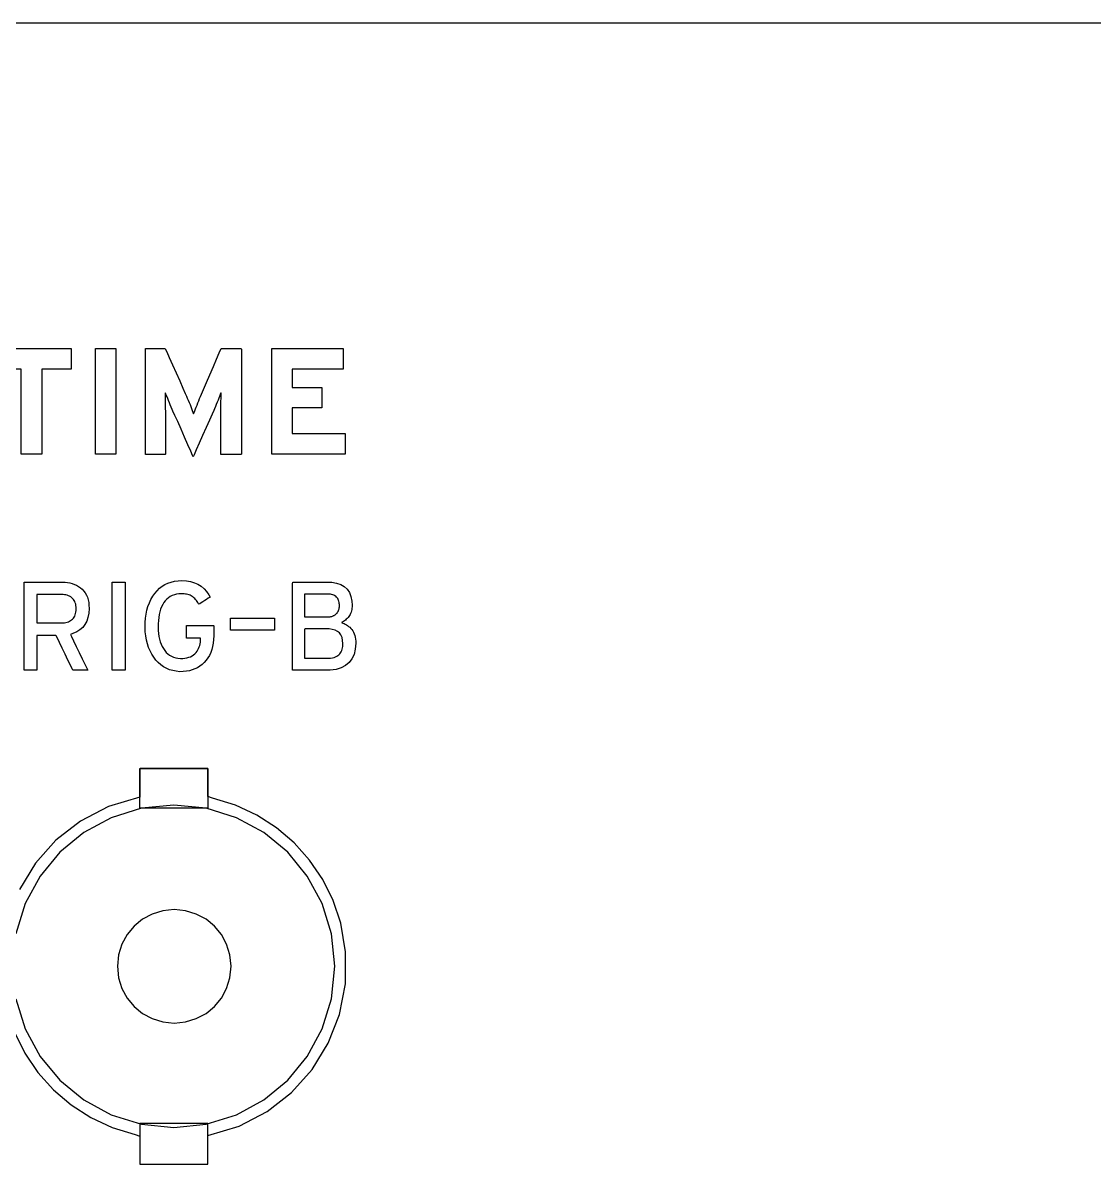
# Model space of a CAD drawing. Extents: x 1 to 47.7, y 0.2 to 35.
# Drawn here: x 37.63 to 38.81, y 13.858 to 15.115 of the extents above; entities that cross this region are included whole.
import ezdxf

# ---------------------------------------------------------------- set-up
doc = ezdxf.new("R2010")
doc.units = 0
doc.header["$MEASUREMENT"] = 0
doc.layers.add('7_0_____DWG', color=7, linetype='CONTINUOUS')

msp = doc.modelspace()

# ---------------------------------------------------------------- linework, layer by layer
at = {"layer": '7_0_____DWG'}
for points in [[(37.57, 15.1152), (37.7585, 15.1152), (37.9455, 15.1152), (38.1308, 15.1152), (38.3143, 15.1152), (38.496, 15.1152), (38.6757, 15.1152), (38.8534, 15.1152)], [(37.6505, 14.7337), (37.6505, 14.64), (37.6279, 14.64), (37.6279, 14.7337), (37.5955, 14.7337), (37.5955, 14.7566), (37.683, 14.7566), (37.683, 14.7337), (37.6505, 14.7337)], [(37.7096, 14.64), (37.7096, 14.7566), (37.7322, 14.7566), (37.7322, 14.64), (37.7096, 14.64)], [(37.9038, 14.64), (37.9038, 14.7566), (37.9824, 14.7566), (37.9824, 14.7338), (37.9264, 14.7338), (37.9264, 14.7136), (37.9589, 14.7136), (37.9589, 14.691), (37.9264, 14.691), (37.9264, 14.6628), (37.9847, 14.6628), (37.9847, 14.64), (37.9038, 14.64)], [(37.7281, 14.4021), (37.7281, 14.4993), (37.7422, 14.4993), (37.7422, 14.4021), (37.7281, 14.4021)], [(37.8583, 14.4463), (37.8583, 14.4596), (37.9068, 14.4596), (37.9068, 14.4463), (37.8583, 14.4463)], [(37.6204, 14.0035), (37.6319, 13.9803), (37.6463, 13.959), (37.6634, 13.94), (37.6829, 13.9235), (37.7045, 13.9096), (37.728, 13.8987), (37.7532, 13.891), (37.7584, 13.8891), (37.7584, 13.8863), (37.7584, 13.882), (37.7584, 13.8768), (37.7584, 13.8713), (37.7584, 13.8661), (37.7584, 13.8618), (37.7584, 13.859), (37.7585, 13.8582), (37.7623, 13.8582), (37.7706, 13.8582), (37.7818, 13.8582), (37.7946, 13.8582), (37.8075, 13.8582), (37.8192, 13.8582), (37.8281, 13.8582), (37.833, 13.8582), (37.8335, 13.8586), (37.8335, 13.8611), (37.8335, 13.8651), (37.8335, 13.8702), (37.8335, 13.8757), (37.8335, 13.881), (37.8335, 13.8855), (37.8335, 13.8887), (37.8335, 13.8899), (37.8678, 13.9002), (37.8987, 13.9162), (37.9257, 13.9373), (37.9483, 13.9626), (37.9661, 13.9915), (37.9785, 14.0231), (37.985, 14.0569), (37.9852, 14.092), (37.9798, 14.1238), (37.9714, 14.1487), (37.9599, 14.1719), (37.9455, 14.1931), (37.9284, 14.2122), (37.909, 14.2287), (37.8873, 14.2426), (37.8638, 14.2535), (37.8387, 14.2612), (37.8335, 14.2631), (37.8335, 14.2659), (37.8335, 14.2702), (37.8335, 14.2754), (37.8335, 14.2809), (37.8335, 14.2861), (37.8335, 14.2904), (37.8335, 14.2932), (37.8334, 14.294), (37.8295, 14.294), (37.8212, 14.294), (37.81, 14.294), (37.7972, 14.294), (37.7843, 14.294), (37.7726, 14.294), (37.7637, 14.294), (37.7588, 14.294), (37.7584, 14.2935), (37.7584, 14.2911), (37.7584, 14.2871), (37.7584, 14.282), (37.7584, 14.2765), (37.7584, 14.2712), (37.7584, 14.2666), (37.7584, 14.2635), (37.7584, 14.2623), (37.724, 14.252), (37.6931, 14.2359), (37.6661, 14.2149), (37.6435, 14.1896), (37.6258, 14.1607)], [(37.7584, 14.294), (37.8335, 14.294), (37.8335, 14.2502), (37.7584, 14.2502), (37.7584, 14.294)], [(37.6221, 14.0404), (37.6324, 14.0071), (37.6488, 13.9769), (37.6704, 13.9506), (37.6967, 13.9289), (37.7268, 13.9125), (37.7602, 13.9021), (37.7959, 13.8985), (37.8317, 13.9021), (37.865, 13.9125), (37.8951, 13.9289), (37.9214, 13.9506), (37.943, 13.9769), (37.9594, 14.0071), (37.9697, 14.0404), (37.9733, 14.0763), (37.9697, 14.112), (37.9594, 14.1453), (37.943, 14.1754), (37.9214, 14.2017), (37.8951, 14.2233), (37.865, 14.2397), (37.8317, 14.2501), (37.7959, 14.2537), (37.7602, 14.2501), (37.7268, 14.2397), (37.6967, 14.2233), (37.6704, 14.2017), (37.6488, 14.1754), (37.6324, 14.1453), (37.6221, 14.112)], [(37.8335, 14.2502), (37.7584, 14.2502)], [(37.8335, 13.903), (37.7584, 13.903)], [(37.8335, 13.903), (37.7584, 13.903)], [(37.7584, 13.8582), (37.8335, 13.8582), (37.8335, 13.903), (37.7584, 13.903), (37.7584, 13.8582)]]:
    msp.add_lwpolyline(points, dxfattribs=at)
for points in [[(37.8478, 14.6399), (37.8478, 14.6414), (37.8478, 14.6456), (37.8478, 14.6515), (37.8478, 14.6585), (37.8478, 14.6658), (37.8478, 14.6726), (37.8478, 14.6782), (37.8478, 14.6818), (37.8478, 14.6835), (37.8478, 14.6866), (37.8478, 14.6897), (37.8479, 14.6928), (37.8479, 14.6958), (37.8479, 14.6987), (37.848, 14.7015), (37.848, 14.7043), (37.8481, 14.707), (37.8478, 14.7077), (37.8471, 14.7058), (37.8464, 14.7038), (37.8455, 14.7017), (37.8447, 14.6996), (37.8437, 14.6973), (37.8427, 14.695), (37.8417, 14.6925), (37.8406, 14.69), (37.8399, 14.6883), (37.8381, 14.6842), (37.8352, 14.6777), (37.8316, 14.6695), (37.8277, 14.6607), (37.8239, 14.6522), (37.8206, 14.6448), (37.8183, 14.6396), (37.8173, 14.6373), (37.8166, 14.6388), (37.8146, 14.6435), (37.8115, 14.6504), (37.8078, 14.6588), (37.8039, 14.6676), (37.8002, 14.676), (37.7971, 14.6829), (37.795, 14.6876), (37.7942, 14.6894), (37.7931, 14.692), (37.7921, 14.6944), (37.7911, 14.6968), (37.7902, 14.6991), (37.7893, 14.7013), (37.7885, 14.7033), (37.7877, 14.7053), (37.7869, 14.7073), (37.7864, 14.7076), (37.7865, 14.7049), (37.7865, 14.7021), (37.7865, 14.6993), (37.7865, 14.6964), (37.7866, 14.6935), (37.7866, 14.6904), (37.7867, 14.6873), (37.7867, 14.6842), (37.7868, 14.6822), (37.7868, 14.6792), (37.7868, 14.674), (37.7868, 14.6673), (37.7868, 14.6601), (37.7868, 14.653), (37.7868, 14.6468), (37.7868, 14.6422), (37.7868, 14.64), (37.7863, 14.6399), (37.7844, 14.6399), (37.7815, 14.6399), (37.778, 14.6399), (37.7743, 14.6399), (37.7706, 14.6399), (37.7676, 14.6399), (37.7655, 14.6399), (37.7647, 14.6399), (37.7647, 14.6441), (37.7647, 14.6553), (37.7647, 14.6715), (37.7647, 14.6905), (37.7647, 14.7104), (37.7647, 14.7289), (37.7647, 14.7442), (37.7647, 14.754), (37.7647, 14.7566), (37.7658, 14.7566), (37.7681, 14.7566), (37.7713, 14.7566), (37.7749, 14.7566), (37.7786, 14.7566), (37.782, 14.7566), (37.7846, 14.7566), (37.7862, 14.7566), (37.7866, 14.7562), (37.7882, 14.7528), (37.7909, 14.7466), (37.7945, 14.7386), (37.7985, 14.7297), (37.8024, 14.7208), (37.8059, 14.713), (37.8086, 14.707), (37.8099, 14.704), (37.8108, 14.702), (37.8118, 14.6995), (37.8129, 14.6971), (37.8138, 14.6948), (37.8147, 14.6925), (37.8155, 14.6904), (37.8163, 14.6883), (37.817, 14.6864), (37.8177, 14.6845), (37.8183, 14.6859), (37.819, 14.6879), (37.8198, 14.6899), (37.8206, 14.692), (37.8215, 14.6943), (37.8224, 14.6966), (37.8234, 14.699), (37.8244, 14.7015), (37.8254, 14.7038), (37.8263, 14.7061), (37.8287, 14.7114), (37.8319, 14.719), (37.8357, 14.7277), (37.8395, 14.7366), (37.8431, 14.7449), (37.846, 14.7516), (37.8478, 14.7557), (37.8482, 14.7566), (37.8495, 14.7566), (37.852, 14.7566), (37.8553, 14.7566), (37.8591, 14.7566), (37.8628, 14.7566), (37.8662, 14.7566), (37.8688, 14.7566), (37.8703, 14.7566), (37.8704, 14.7553), (37.8704, 14.7469), (37.8704, 14.7327), (37.8704, 14.7147), (37.8704, 14.6949), (37.8704, 14.6755), (37.8704, 14.6586), (37.8704, 14.6461), (37.8704, 14.6401), (37.8699, 14.6399), (37.868, 14.6399), (37.8651, 14.6399), (37.8615, 14.6399), (37.8576, 14.6399), (37.8539, 14.6399), (37.8508, 14.6399), (37.8486, 14.6399)], [(37.7027, 14.4703), (37.7023, 14.4651), (37.7014, 14.4604), (37.7, 14.4563), (37.698, 14.4526), (37.6956, 14.4494), (37.6925, 14.4467), (37.689, 14.4444), (37.6849, 14.4427), (37.6821, 14.4417), (37.6833, 14.4392), (37.6855, 14.4346), (37.6884, 14.4285), (37.6917, 14.4217), (37.695, 14.4149), (37.6979, 14.409), (37.7001, 14.4045), (37.7011, 14.4023), (37.7009, 14.4021), (37.6995, 14.4021), (37.6973, 14.4021), (37.6947, 14.4021), (37.6919, 14.4021), (37.6892, 14.4021), (37.6869, 14.4021), (37.6854, 14.4021), (37.6849, 14.4022), (37.6841, 14.4038), (37.6821, 14.4078), (37.6794, 14.4134), (37.6763, 14.4199), (37.6731, 14.4265), (37.6702, 14.4326), (37.6678, 14.4374), (37.6665, 14.4402), (37.6661, 14.4406), (37.6646, 14.4406), (37.6621, 14.4406), (37.6588, 14.4406), (37.6551, 14.4406), (37.6515, 14.4406), (37.6484, 14.4406), (37.6461, 14.4406), (37.645, 14.4406), (37.645, 14.4396), (37.645, 14.4362), (37.645, 14.431), (37.645, 14.4247), (37.645, 14.4181), (37.645, 14.4118), (37.645, 14.4065), (37.645, 14.4031), (37.645, 14.4021), (37.6443, 14.4021), (37.6428, 14.4021), (37.6407, 14.4021), (37.6384, 14.4021), (37.636, 14.4021), (37.6339, 14.4021), (37.6322, 14.4021), (37.6313, 14.4021), (37.6312, 14.4033), (37.6312, 14.4104), (37.6312, 14.4225), (37.6312, 14.4378), (37.6312, 14.4546), (37.6312, 14.4709), (37.6312, 14.485), (37.6312, 14.4951), (37.6312, 14.4993), (37.6324, 14.4993), (37.6363, 14.4993), (37.6421, 14.4993), (37.6489, 14.4993), (37.656, 14.4993), (37.6627, 14.4993), (37.6681, 14.4993), (37.6716, 14.4993), (37.6732, 14.4993), (37.6761, 14.4992), (37.6789, 14.4988), (37.6815, 14.4983), (37.6841, 14.4976), (37.6865, 14.4967), (37.6888, 14.4957), (37.691, 14.4944), (37.6931, 14.493), (37.6951, 14.4913), (37.6968, 14.4894), (37.6984, 14.4873), (37.6997, 14.485), (37.7007, 14.4825), (37.7016, 14.4798), (37.7022, 14.4768), (37.7025, 14.4737)], [(37.8399, 14.4402), (37.8397, 14.436), (37.8393, 14.4321), (37.8387, 14.4284), (37.8378, 14.4249), (37.8366, 14.4216), (37.8352, 14.4185), (37.8335, 14.4157), (37.8316, 14.4131), (37.8295, 14.4107), (37.8271, 14.4085), (37.8246, 14.4066), (37.822, 14.405), (37.8192, 14.4036), (37.8162, 14.4025), (37.8131, 14.4016), (37.8098, 14.401), (37.8063, 14.4007), (37.8025, 14.4006), (37.7985, 14.401), (37.7947, 14.4018), (37.7911, 14.4028), (37.7877, 14.4043), (37.7845, 14.406), (37.7816, 14.4082), (37.7788, 14.4106), (37.7762, 14.4134), (37.7738, 14.4166), (37.7717, 14.4199), (37.7698, 14.4234), (37.7682, 14.4272), (37.7669, 14.4312), (37.7658, 14.4354), (37.765, 14.4399), (37.7645, 14.4446), (37.7643, 14.4496), (37.7644, 14.4546), (37.7648, 14.4594), (37.7654, 14.464), (37.7663, 14.4684), (37.7675, 14.4725), (37.769, 14.4765), (37.7708, 14.4801), (37.7728, 14.4836), (37.7751, 14.4868), (37.7775, 14.4898), (37.7802, 14.4924), (37.7831, 14.4946), (37.7862, 14.4965), (37.7895, 14.4981), (37.793, 14.4993), (37.7967, 14.5002), (37.8006, 14.5007), (37.8048, 14.5009), (37.8098, 14.5006), (37.8143, 14.4998), (37.8186, 14.4985), (37.8225, 14.4968), (37.826, 14.4946), (37.8292, 14.492), (37.8321, 14.4889), (37.8346, 14.4854), (37.836, 14.4827), (37.8353, 14.4822), (37.8339, 14.4814), (37.8321, 14.4802), (37.8301, 14.4789), (37.828, 14.4775), (37.8261, 14.4763), (37.8247, 14.4754), (37.8238, 14.4749), (37.8233, 14.4755), (37.8225, 14.4768), (37.8216, 14.478), (37.8208, 14.4791), (37.8199, 14.4802), (37.819, 14.4811), (37.818, 14.482), (37.8171, 14.4828), (37.8161, 14.4835), (37.815, 14.4841), (37.8139, 14.4847), (37.8127, 14.4851), (37.8114, 14.4855), (37.8101, 14.4858), (37.8088, 14.4861), (37.8073, 14.4862), (37.8058, 14.4863), (37.8042, 14.4864), (37.8016, 14.4863), (37.799, 14.4859), (37.7966, 14.4853), (37.7943, 14.4845), (37.7921, 14.4834), (37.7901, 14.4821), (37.7883, 14.4805), (37.7866, 14.4788), (37.7851, 14.4767), (37.7837, 14.4745), (37.7825, 14.472), (37.7814, 14.4694), (37.7805, 14.4665), (37.7798, 14.4635), (37.7793, 14.4604), (37.7789, 14.457), (37.7787, 14.4534), (37.7787, 14.4497), (37.7788, 14.4461), (37.7791, 14.4427), (37.7796, 14.4395), (37.7802, 14.4364), (37.781, 14.4336), (37.782, 14.4309), (37.7831, 14.4284), (37.7845, 14.426), (37.7859, 14.4238), (37.7876, 14.4219), (37.7893, 14.4202), (37.7913, 14.4187), (37.7933, 14.4175), (37.7956, 14.4165), (37.798, 14.4158), (37.8005, 14.4153), (37.8032, 14.4151), (37.8058, 14.4152), (37.8082, 14.4154), (37.8104, 14.4158), (37.8125, 14.4164), (37.8144, 14.4171), (37.8162, 14.418), (37.8178, 14.419), (37.8192, 14.4202), (37.8205, 14.4216), (37.8216, 14.4231), (37.8225, 14.4246), (37.8233, 14.4262), (37.824, 14.4279), (37.8245, 14.4296), (37.825, 14.4314), (37.8253, 14.4332), (37.8255, 14.4351), (37.8255, 14.437), (37.8255, 14.437), (37.8255, 14.4371), (37.8255, 14.4371), (37.8255, 14.4372), (37.8255, 14.4373), (37.8255, 14.4373), (37.8255, 14.4374), (37.8255, 14.4374), (37.8255, 14.4374), (37.8247, 14.4374), (37.823, 14.4374), (37.8208, 14.4374), (37.8183, 14.4374), (37.8157, 14.4374), (37.8133, 14.4374), (37.8114, 14.4374), (37.8103, 14.4374), (37.8101, 14.4375), (37.8101, 14.4384), (37.8101, 14.44), (37.8101, 14.4421), (37.8101, 14.4445), (37.8101, 14.4468), (37.8101, 14.4489), (37.8101, 14.4505), (37.8101, 14.4513), (37.8106, 14.4514), (37.8128, 14.4514), (37.8165, 14.4514), (37.8211, 14.4514), (37.8261, 14.4514), (37.831, 14.4514), (37.8353, 14.4514), (37.8384, 14.4514), (37.8398, 14.4514), (37.8399, 14.4511), (37.8399, 14.4502), (37.8399, 14.4487), (37.8399, 14.4469), (37.8399, 14.445), (37.8399, 14.4432), (37.8399, 14.4417), (37.8399, 14.4406)], [(37.9964, 14.432), (37.9958, 14.4254), (37.9945, 14.4196), (37.9922, 14.4147), (37.9891, 14.4106), (37.9852, 14.4073), (37.9804, 14.4048), (37.9747, 14.4031), (37.9682, 14.4023), (37.9639, 14.4021), (37.9613, 14.4021), (37.9567, 14.4021), (37.9509, 14.4021), (37.9444, 14.4021), (37.938, 14.4021), (37.9325, 14.4021), (37.9285, 14.4021), (37.9268, 14.4021), (37.9268, 14.4051), (37.9268, 14.4143), (37.9268, 14.4279), (37.9268, 14.4441), (37.9268, 14.4611), (37.9268, 14.4769), (37.9268, 14.4897), (37.9268, 14.4977), (37.9269, 14.4993), (37.9293, 14.4993), (37.9338, 14.4993), (37.9398, 14.4993), (37.9465, 14.4993), (37.9531, 14.4993), (37.959, 14.4993), (37.9633, 14.4993), (37.9654, 14.4993), (37.97, 14.4991), (37.9753, 14.4982), (37.9799, 14.4966), (37.9837, 14.4943), (37.9869, 14.4914), (37.9893, 14.4878), (37.9911, 14.4834), (37.9921, 14.4784), (37.9925, 14.4737), (37.9924, 14.4721), (37.9922, 14.4705), (37.992, 14.469), (37.9917, 14.4675), (37.9912, 14.4661), (37.9907, 14.4648), (37.9901, 14.4636), (37.9894, 14.4624), (37.9886, 14.4613), (37.9878, 14.4602), (37.9869, 14.4593), (37.9859, 14.4583), (37.9849, 14.4575), (37.9839, 14.4566), (37.9828, 14.4559), (37.9816, 14.4552), (37.9806, 14.4546), (37.982, 14.4542), (37.9834, 14.4537), (37.9847, 14.4531), (37.986, 14.4523), (37.9872, 14.4515), (37.9885, 14.4505), (37.9897, 14.4495), (37.9909, 14.4483), (37.992, 14.447), (37.993, 14.4455), (37.9939, 14.444), (37.9946, 14.4423), (37.9952, 14.4405), (37.9957, 14.4385), (37.996, 14.4365), (37.9963, 14.4343)], [(37.6885, 14.4699), (37.6884, 14.4717), (37.6882, 14.4734), (37.6879, 14.4749), (37.6874, 14.4764), (37.6869, 14.4778), (37.6862, 14.479), (37.6854, 14.4801), (37.6845, 14.4811), (37.6835, 14.4821), (37.6824, 14.4829), (37.6812, 14.4837), (37.6799, 14.4843), (37.6786, 14.4848), (37.6771, 14.4852), (37.6756, 14.4854), (37.6739, 14.4856), (37.6724, 14.4856), (37.6711, 14.4856), (37.668, 14.4856), (37.6638, 14.4856), (37.6591, 14.4856), (37.6542, 14.4856), (37.6499, 14.4856), (37.6467, 14.4856), (37.6451, 14.4856), (37.645, 14.485), (37.645, 14.4823), (37.645, 14.478), (37.645, 14.4727), (37.645, 14.4672), (37.645, 14.4619), (37.645, 14.4577), (37.645, 14.4549), (37.6451, 14.4543), (37.6467, 14.4543), (37.6499, 14.4543), (37.6542, 14.4543), (37.6591, 14.4543), (37.6638, 14.4543), (37.668, 14.4543), (37.6711, 14.4543), (37.6724, 14.4543), (37.6739, 14.4543), (37.6755, 14.4545), (37.677, 14.4547), (37.6785, 14.4551), (37.6798, 14.4556), (37.6811, 14.4562), (37.6823, 14.4569), (37.6834, 14.4577), (37.6844, 14.4586), (37.6853, 14.4596), (37.6861, 14.4607), (37.6868, 14.4619), (37.6874, 14.4633), (37.6878, 14.4648), (37.6882, 14.4663), (37.6884, 14.468)], [(37.9784, 14.4733), (37.9783, 14.4746), (37.9782, 14.4758), (37.978, 14.4769), (37.9778, 14.4781), (37.9774, 14.4791), (37.977, 14.4801), (37.9765, 14.4811), (37.9759, 14.482), (37.9752, 14.4828), (37.9743, 14.4836), (37.9733, 14.4842), (37.9723, 14.4847), (37.9711, 14.4852), (37.9698, 14.4855), (37.9684, 14.4858), (37.9669, 14.486), (37.9653, 14.486), (37.9644, 14.486), (37.9618, 14.486), (37.9581, 14.486), (37.9538, 14.486), (37.9494, 14.486), (37.9453, 14.486), (37.9421, 14.486), (37.9403, 14.486), (37.94, 14.4858), (37.94, 14.484), (37.94, 14.4808), (37.94, 14.4768), (37.94, 14.4723), (37.94, 14.4681), (37.94, 14.4644), (37.94, 14.4618), (37.94, 14.4609), (37.941, 14.4609), (37.9436, 14.4609), (37.9473, 14.4609), (37.9516, 14.4609), (37.956, 14.4609), (37.96, 14.4609), (37.9632, 14.4609), (37.9651, 14.4609), (37.9657, 14.4609), (37.9666, 14.4609), (37.9673, 14.461), (37.9681, 14.4611), (37.9688, 14.4612), (37.9695, 14.4614), (37.9701, 14.4615), (37.9708, 14.4618), (37.9714, 14.462), (37.9719, 14.4623), (37.9725, 14.4626), (37.973, 14.4629), (37.9735, 14.4632), (37.9739, 14.4635), (37.9744, 14.4639), (37.9748, 14.4642), (37.9752, 14.4646), (37.9758, 14.4652), (37.9764, 14.4661), (37.9769, 14.467), (37.9774, 14.4679), (37.9777, 14.4689), (37.978, 14.4699), (37.9782, 14.471), (37.9783, 14.4721)], [(37.9822, 14.4315), (37.9819, 14.4351), (37.9812, 14.4383), (37.98, 14.441), (37.9783, 14.4432), (37.9761, 14.445), (37.9735, 14.4463), (37.9704, 14.4472), (37.9669, 14.4477), (37.9651, 14.4477), (37.9629, 14.4477), (37.9594, 14.4477), (37.9551, 14.4477), (37.9505, 14.4477), (37.9462, 14.4477), (37.9427, 14.4477), (37.9405, 14.4477), (37.94, 14.4476), (37.94, 14.4455), (37.94, 14.4415), (37.94, 14.4364), (37.94, 14.4306), (37.94, 14.425), (37.94, 14.4201), (37.94, 14.4167), (37.94, 14.4154), (37.941, 14.4154), (37.9437, 14.4154), (37.9475, 14.4154), (37.9519, 14.4154), (37.9563, 14.4154), (37.9604, 14.4154), (37.9635, 14.4154), (37.9651, 14.4154), (37.9666, 14.4155), (37.9687, 14.4156), (37.9706, 14.4159), (37.9724, 14.4163), (37.974, 14.4169), (37.9754, 14.4175), (37.9767, 14.4183), (37.9778, 14.4193), (37.9788, 14.4203), (37.9796, 14.4215), (37.9803, 14.4226), (37.9809, 14.4239), (37.9814, 14.4253), (37.9818, 14.4267), (37.982, 14.4283), (37.9822, 14.4299)], [(37.7339, 14.0763), (37.7352, 14.0636), (37.7388, 14.0518), (37.7446, 14.0411), (37.7523, 14.0319), (37.7615, 14.0242), (37.7721, 14.0185), (37.7839, 14.0148), (37.7964, 14.0136), (37.809, 14.0148), (37.8207, 14.0185), (37.8314, 14.0242), (37.8406, 14.0319), (37.8483, 14.0411), (37.854, 14.0518), (37.8577, 14.0636), (37.859, 14.0763), (37.8577, 14.0888), (37.854, 14.1005), (37.8483, 14.1111), (37.8406, 14.1204), (37.8314, 14.128), (37.8207, 14.1337), (37.809, 14.1373), (37.7964, 14.1386), (37.7839, 14.1373), (37.7721, 14.1337), (37.7615, 14.128), (37.7523, 14.1204), (37.7446, 14.1111), (37.7388, 14.1005), (37.7352, 14.0888)]]:
    msp.add_lwpolyline(points, close=True, dxfattribs=at)

doc.saveas('drawing.dxf')
